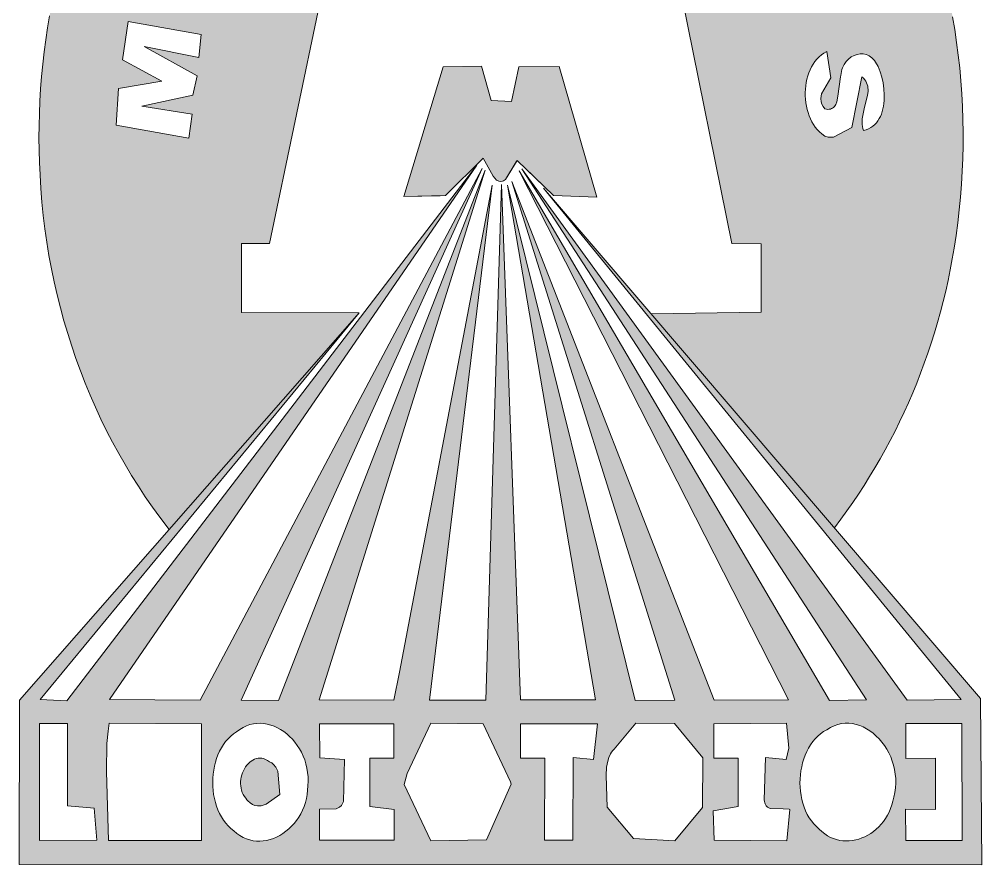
# Model space of a CAD drawing. Header units: millimetres. Extents: x 60 to 14975, y 125 to 10625.
# Drawn here: x 13875.9 to 14023.2, y 4944.1 to 5073.6 of the extents above; entities that cross this region are included whole.
import ezdxf

# ---------------------------------------------------------------- set-up
doc = ezdxf.new("R2010")
doc.units = ezdxf.units.MM
doc.linetypes.add('XKITLINE00', pattern=[0])
doc.layers.add('OtherObjectType', color=1, linetype='Continuous', lineweight=0)

# ---------------------------------------------------------------- blocks, each defined once
blk = doc.blocks.new('*A5')
at = {"layer": 'OtherObjectType'}
for color, points in [(1, [(13999.22, 5055.71), (13999.71, 5055.54), (14000.54, 5055.52), (14018.43, 5035.24), (14018.09, 5033.61), (14017.73, 5031.98), (14017.34, 5030.37), (14016.93, 5028.77), (14016.48, 5027.17), (14016.01, 5025.59), (14015.52, 5024.02), (14015, 5022.47), (14014.45, 5020.92), (14013.88, 5019.39), (14013.29, 5017.87), (14012.67, 5016.37), (14012.02, 5014.88), (14011.36, 5013.41), (14010.67, 5011.95), (14009.96, 5010.51), (14009.22, 5009.08), (14008.47, 5007.67), (14007.69, 5006.28), (14006.89, 5004.91), (14006.07, 5003.55), (14005.23, 5002.21), (14004.38, 5000.89), (14003.5, 4999.59), (14002.6, 4998.31), (14001.69, 4997.06), (14000.68, 4995.71), (13972.61, 5028.47), (13989.48, 5028.73), (13989.48, 5039.21), (13984.98, 5039.28), (13976.19, 5082.56), (13955.75, 5082.61), (13949.59, 5074.68), (13943.76, 5082.52), (13923.21, 5082.6), (13914.17, 5039.27), (13909.88, 5039.25), (13909.89, 5028.69), (13927.89, 5028.64), (13898.8, 4995.48), (13897.39, 4997.33), (13896.26, 4998.88), (13895.16, 5000.46), (13894.09, 5002.07), (13893.05, 5003.72), (13892.05, 5005.4), (13891.08, 5007.1), (13890.14, 5008.83), (13889.23, 5010.59), (13888.36, 5012.38), (13887.52, 5014.18), (13886.72, 5016.02), (13885.96, 5017.87), (13885.23, 5019.75), (13884.54, 5021.64), (13883.89, 5023.56), (13883.27, 5025.49), (13882.69, 5027.44), (13882.15, 5029.41), (13881.66, 5031.39), (13881.2, 5033.39), (13880.78, 5035.4), (13880.4, 5037.42), (13880.07, 5039.46), (13879.77, 5041.5), (13879.52, 5043.55), (13879.32, 5045.61), (13879.15, 5047.68), (13879.04, 5049.76), (13878.95, 5051.64), (13878.89, 5053.53), (13878.87, 5055.42), (13878.88, 5057.31), (13878.93, 5059.19), (13879.01, 5061.08), (13879.12, 5062.96), (13879.27, 5064.84), (13879.45, 5066.72), (13879.67, 5068.59), (13879.91, 5070.45), (13880.19, 5072.3), (13880.51, 5074.15), (13880.85, 5075.99), (13881.23, 5077.82), (13881.65, 5079.64), (13882.09, 5081.45), (13882.57, 5083.24), (13883.08, 5085.03), (13883.62, 5086.79), (13884.19, 5088.55), (13884.8, 5090.28), (13885.44, 5092), (13886.11, 5093.7), (13886.81, 5095.39), (13887.54, 5097.05), (13888.3, 5098.69), (13889.1, 5100.32), (13889.93, 5101.91), (13890.93, 5103.78), (13891.97, 5105.62), (13893.06, 5107.42), (13894.18, 5109.18), (13895.34, 5110.91), (13896.53, 5112.6), (13897.76, 5114.25), (13899.03, 5115.87), (13900.32, 5117.44), (13901.66, 5118.97), (13903.02, 5120.46), (13904.41, 5121.91), (13905.84, 5123.31), (13907.29, 5124.67), (13908.77, 5125.98), (13910.28, 5127.25), (13911.81, 5128.47), (13913.37, 5129.64), (13914.95, 5130.76), (13916.56, 5131.83), (13918.18, 5132.85), (13919.83, 5133.82), (13921.5, 5134.74), (13923.19, 5135.6), (13924.89, 5136.41), (13926.62, 5137.16), (13928.36, 5137.86), (13930.11, 5138.49), (13931.88, 5139.07), (13933.42, 5139.53), (13934.97, 5139.94), (13936.53, 5140.31), (13938.09, 5140.64), (13939.66, 5140.93), (13941.23, 5141.18), (13942.8, 5141.38), (13944.38, 5141.54), (13945.97, 5141.66), (13947.55, 5141.74), (13949.14, 5141.78), (13950.72, 5141.77), (13952.31, 5141.72), (13953.89, 5141.63), (13955.48, 5141.49), (13957.05, 5141.32), (13958.63, 5141.1), (13960.2, 5140.84), (13961.77, 5140.53), (13963.32, 5140.19), (13964.88, 5139.8), (13966.42, 5139.36), (13967.96, 5138.89), (13969.48, 5138.37), (13971, 5137.81), (13972.51, 5137.2), (13974, 5136.56), (13975.48, 5135.87), (13976.95, 5135.13), (13978.54, 5134.3), (13980.1, 5133.42), (13981.65, 5132.49), (13983.18, 5131.52), (13984.69, 5130.5), (13986.18, 5129.43), (13987.64, 5128.32), (13989.09, 5127.17), (13990.51, 5125.98), (13991.9, 5124.74), (13993.27, 5123.46), (13994.62, 5122.14), (13995.94, 5120.79), (13997.23, 5119.39), (13998.49, 5117.96), (13999.72, 5116.49), (14000.93, 5114.98), (14002.1, 5113.44), (14003.25, 5111.87), (14004.36, 5110.26), (14005.44, 5108.62), (14006.48, 5106.95), (14007.49, 5105.24), (14008.47, 5103.51), (14009.41, 5101.75), (14010.31, 5099.95), (14011.18, 5098.14), (14012.01, 5096.29), (14012.8, 5094.42), (14013.53, 5092.64), (14014.21, 5090.85), (14014.87, 5089.03), (14015.48, 5087.2), (14016.06, 5085.35), (14016.61, 5083.48), (14017.12, 5081.6), (14017.59, 5079.71), (14018.02, 5077.8), (14018.42, 5075.88), (14018.78, 5073.95), (14019.11, 5072.01), (14019.4, 5070.06), (14019.65, 5068.1), (14019.87, 5066.14), (14020.04, 5064.17), (14020.19, 5062.19), (14020.29, 5060.22), (14020.36, 5058.24), (14020.39, 5056.26), (14020.39, 5054.28), (14020.34, 5052.3), (14020.27, 5050.32), (14020.15, 5048.34), (14019.99, 5046.37), (14019.8, 5044.4), (14019.58, 5042.44), (14019.31, 5040.49), (14019.01, 5038.54), (14018.73, 5036.89), (14018.43, 5035.24), (13901.81, 5055.4), (13902.32, 5059.08), (13894.62, 5060.31), (13902.42, 5061.96), (13903.1, 5064.93), (13894.97, 5069.41), (13903.34, 5067.72), (13903.72, 5071.28), (13892.51, 5073.26), (13891.68, 5067.4), (13897.69, 5064.13), (13891.06, 5063.02), (13890.7, 5057.38), (13901.81, 5055.4), (14018.43, 5035.24), (13908.54, 5083.83), (13898.06, 5090.19), (13896.79, 5086.25), (13906.93, 5080.12), (13908.54, 5083.83), (14018.43, 5035.24), (13920.66, 5101.46), (13920.87, 5101.9), (13913.13, 5111.76), (13910.64, 5109.11), (13914.48, 5103.79), (13907.5, 5105.32), (13905.04, 5102.58), (13912.86, 5092.48), (13915.4, 5095.02), (13911.45, 5100.32), (13911.79, 5100.31), (13912.47, 5100.25), (13916.1, 5099.51), (13917.16, 5099.4), (13917.99, 5099.43), (13918.66, 5099.59), (13919.26, 5099.87), (13919.82, 5100.29), (13920.33, 5100.88), (13920.66, 5101.46), (14018.43, 5035.24), (13939.01, 5112.15), (13938.62, 5114.92), (13935.44, 5125.06), (13932.22, 5124.2), (13931.71, 5123.79), (13931.41, 5123.36), (13931.26, 5123.01), (13931.72, 5114.88), (13927.95, 5121.82), (13923.5, 5120.28), (13927.25, 5106.93), (13930, 5108.11), (13927.33, 5117.38), (13932.52, 5108.7), (13934.58, 5110.28), (13933.91, 5120.75), (13937.1, 5110.75), (13939.01, 5112.15), (14018.43, 5035.24), (13957.11, 5113.05), (13957.14, 5113.63), (13957.11, 5114.14), (13957.03, 5114.56), (13956.84, 5115.09), (13956.41, 5115.55), (13955.85, 5115.81), (13955.15, 5115.94), (13953.13, 5115.89), (13952.4, 5115.9), (13952.07, 5115.94), (13951.75, 5116), (13951.46, 5116.1), (13951.19, 5116.24), (13950.96, 5116.43), (13950.77, 5116.67), (13950.62, 5116.97), (13950.52, 5117.34), (13950.47, 5117.78), (13950.47, 5118.29), (13950.54, 5118.9), (13956.22, 5118.7), (13956.43, 5121.45), (13950.71, 5122.25), (13950.73, 5122.56), (13950.78, 5122.83), (13950.85, 5123.08), (13950.94, 5123.29), (13951.05, 5123.48), (13951.32, 5123.77), (13951.66, 5123.96), (13952.05, 5124.08), (13952.48, 5124.13), (13954.85, 5123.9), (13955.71, 5123.86), (13956.08, 5123.91), (13956.33, 5123.89), (13956.69, 5123.98), (13956.94, 5124.6), (13957.2, 5126.78), (13947.67, 5127.18), (13947.03, 5113.26), (13957.11, 5113.05), (14018.43, 5035.24), (13970.15, 5108.21), (13973.29, 5117.39), (13976.25, 5115.61), (13977.73, 5118.64), (13967.39, 5123.84), (13966.95, 5120.52), (13969.81, 5119.31), (13966.52, 5109.08), (13970.15, 5108.21), (14018.43, 5035.24), (13986.64, 5092.44), (13991.29, 5105.98), (13989.47, 5108.23), (13988.84, 5108.75), (13988.29, 5108.94), (13987.75, 5108.8), (13978.29, 5103.17), (13978.07, 5102.56), (13978.23, 5101.9), (13979.71, 5099.85), (13981.71, 5100.23), (13982.07, 5100.14), (13982.38, 5100.02), (13982.66, 5099.86), (13982.91, 5099.68), (13983.13, 5099.47), (13983.32, 5099.23), (13983.48, 5098.96), (13983.63, 5098.68), (13983.75, 5098.38), (13983.96, 5097.74), (13984.59, 5094.93), (13984.86, 5094.13), (13985.19, 5093.53), (13985.6, 5093.03), (13986.13, 5092.64), (13986.64, 5092.44), (13986.02, 5100.51), (13984.15, 5101.79), (13987.77, 5104.72), (13986.02, 5100.51), (13986.64, 5092.44), (14018.43, 5035.24), (13994.12, 5075.71), (13996.6, 5076.68), (13994.5, 5083.25), (14001.93, 5087.63), (14000.83, 5091.44), (13990.19, 5085.12), (13994.12, 5075.71), (14018.43, 5035.24), (14000.54, 5055.52), (14003.34, 5057), (14004.9, 5064.79), (14005.14, 5064.58), (14005.33, 5064.35), (14005.49, 5064.12), (14005.62, 5063.88), (14005.71, 5063.63), (14005.78, 5063.37), (14005.82, 5063.11), (14005.83, 5062.56), (14005.77, 5062), (14005.25, 5059.9), (14004.94, 5058.37), (14004.91, 5057.63), (14004.99, 5057.01), (14005.13, 5056.58), (14005.53, 5056.69), (14005.9, 5056.84), (14006.42, 5057.11), (14006.99, 5057.6), (14007.45, 5058.2), (14007.81, 5058.89), (14008.07, 5059.67), (14008.24, 5060.5), (14008.3, 5061.16), (14008.32, 5062.05), (14008.26, 5062.96), (14008.13, 5063.85), (14007.93, 5064.73), (14007.67, 5065.57), (14007.36, 5066.35), (14006.94, 5067.15), (14006.54, 5067.62), (14006.13, 5067.94), (14005.66, 5068.18), (14005.1, 5068.3), (14004.62, 5068.31), (14004.15, 5068.23), (14003.69, 5068.07), (14003.25, 5067.83), (14002.85, 5067.51), (14002.49, 5067.13), (14002.18, 5066.68), (14001.88, 5066.07), (14001.71, 5065.47), (14001.66, 5065), (14001.6, 5064.79), (14001.22, 5061.84), (14001.03, 5060.94), (14000.88, 5060.56), (14000.67, 5060.24), (14000.41, 5060), (14000.09, 5059.85), (13999.68, 5059.8), (13999.45, 5059.81), (13999.19, 5059.86), (13998.95, 5060.23), (13998.78, 5060.6), (13998.67, 5060.95), (13998.61, 5061.48), (13998.7, 5062.16), (14000.14, 5064.63), (13999.5, 5068.67), (13999.08, 5068.43), (13998.69, 5068.15), (13998.33, 5067.84), (13998, 5067.5), (13997.7, 5067.13), (13997.42, 5066.73), (13997.18, 5066.31), (13996.96, 5065.87), (13996.77, 5065.41), (13996.61, 5064.93), (13996.47, 5064.44), (13996.37, 5063.94), (13996.29, 5063.42), (13996.24, 5062.91), (13996.21, 5062.38), (13996.22, 5061.86), (13996.25, 5061.34), (13996.31, 5060.82), (13996.39, 5060.3), (13996.51, 5059.8), (13996.65, 5059.3), (13996.82, 5058.82), (13997.01, 5058.36), (13997.23, 5057.91), (13997.48, 5057.48), (13997.75, 5057.08), (13998.05, 5056.7), (13998.38, 5056.35), (13998.74, 5056.03)]), (1, [(13948.1, 5061.16), (13951.25, 5061.02), (13952.36, 5066.33), (13958.52, 5066.37), (13964.31, 5046.37), (13957.64, 5046.62), (13952.08, 5051.99), (13950.32, 5049.06), (13950.16, 5048.94), (13949.86, 5048.79), (13949.57, 5048.74), (13949.31, 5048.78), (13948.95, 5048.97), (13948.41, 5049.57), (13946.88, 5052.33), (13941.14, 5046.6), (13934.77, 5046.44), (13940.77, 5066.34), (13946.64, 5066.4)]), (7, [(14007.09, 4963.83), (14006.62, 4964.24), (14006.13, 4964.61), (14023.06, 4969.59), (14023.24, 4944.11), (13875.85, 4944.14), (13875.88, 4969.34), (13927.89, 5028.64), (13879.03, 4969.41), (13883.13, 4969.24), (13945.92, 5051.24), (13889.66, 4969.44), (13903.57, 4969.3), (13946.76, 5050.74), (13909.85, 4969.33), (13915.54, 4969.25), (13947.21, 5050.47), (13921.77, 4969.35), (13933.19, 4969.33), (13934.06, 4973.62), (13948.28, 5048.2), (13938.68, 4969.31), (13947.28, 4969.31), (13949.69, 5048.31), (13952.59, 4969.36), (13964.11, 4969.35), (13950.6, 5048.2), (13970.17, 4969.28), (13976.26, 4969.31), (13951.26, 5048.73), (13982.29, 4969.33), (13993.65, 4969.36), (13952.4, 5050.39), (13999.92, 4969.26), (14005.58, 4969.35), (13952.8, 5050.71), (14011.83, 4969.3), (14020.09, 4969.4), (13956.12, 5047.72), (14023.06, 4969.59), (13887.33, 4952.78), (13883.24, 4953.14), (13883.25, 4965.74), (13878.93, 4965.75), (13878.93, 4947.81), (13887.72, 4947.86), (13887.33, 4952.78), (14023.06, 4969.59), (13903.75, 4965.71), (13889.63, 4965.78), (13889.45, 4964.55), (13889.28, 4962.7), (13889.23, 4958.37), (13889.52, 4947.82), (13903.75, 4947.85), (13903.75, 4965.71), (14023.06, 4969.59), (13920.07, 4957.59), (13920.01, 4958.26), (13919.91, 4958.91), (13919.76, 4959.55), (13919.57, 4960.17), (13919.34, 4960.76), (13919.07, 4961.33), (13918.77, 4961.88), (13918.43, 4962.4), (13918.07, 4962.88), (13917.68, 4963.34), (13917.26, 4963.77), (13916.82, 4964.16), (13916.36, 4964.51), (13915.88, 4964.82), (13915.38, 4965.1), (13914.88, 4965.33), (13914.36, 4965.51), (13913.83, 4965.65), (13913.3, 4965.74), (13912.77, 4965.78), (13912.23, 4965.77), (13911.7, 4965.7), (13911.17, 4965.57), (13910.64, 4965.39), (13910.13, 4965.15), (13909.63, 4964.85), (13909.14, 4964.48), (13908.67, 4964.16), (13908.23, 4963.8), (13907.83, 4963.4), (13907.45, 4962.97), (13907.11, 4962.51), (13906.8, 4962.01), (13906.53, 4961.49), (13906.28, 4960.95), (13906.07, 4960.38), (13905.89, 4959.8), (13905.74, 4959.2), (13905.63, 4958.59), (13905.55, 4957.97), (13905.5, 4957.35), (13905.48, 4956.72), (13905.49, 4956.09), (13905.54, 4955.47), (13905.62, 4954.85), (13905.74, 4954.24), (13905.89, 4953.64), (13906.07, 4953.06), (13906.28, 4952.5), (13906.53, 4951.96), (13906.81, 4951.44), (13907.13, 4950.95), (13907.47, 4950.49), (13907.86, 4950.06), (13908.27, 4949.67), (13908.72, 4949.31), (13909.18, 4948.92), (13909.65, 4948.58), (13910.13, 4948.31), (13910.63, 4948.08), (13911.14, 4947.92), (13911.65, 4947.8), (13912.17, 4947.74), (13912.7, 4947.73), (13913.22, 4947.76), (13913.74, 4947.85), (13914.26, 4947.97), (13914.77, 4948.15), (13915.27, 4948.36), (13915.76, 4948.61), (13916.23, 4948.91), (13916.69, 4949.24), (13917.13, 4949.6), (13917.55, 4950), (13917.94, 4950.44), (13918.31, 4950.9), (13918.65, 4951.39), (13918.96, 4951.91), (13919.23, 4952.46), (13919.47, 4953.03), (13919.67, 4953.63), (13919.82, 4954.25), (13919.94, 4954.89), (13920.01, 4955.54), (13920.03, 4956.22), (13920.07, 4956.91), (13920.07, 4957.59), (13915.77, 4954.89), (13913.65, 4953.39), (13912.89, 4953.16), (13912.32, 4953.14), (13911.95, 4953.2), (13911.58, 4953.34), (13911.23, 4953.57), (13910.88, 4953.88), (13910.72, 4954.07), (13910.33, 4954.58), (13910.15, 4954.88), (13910, 4955.19), (13909.89, 4955.52), (13909.81, 4955.85), (13909.76, 4956.19), (13909.74, 4956.53), (13909.75, 4956.88), (13909.79, 4957.22), (13909.85, 4957.55), (13909.94, 4957.88), (13910.06, 4958.21), (13910.19, 4958.51), (13910.34, 4958.81), (13910.52, 4959.09), (13910.71, 4959.35), (13910.92, 4959.59), (13911.14, 4959.8), (13911.38, 4959.99), (13911.62, 4960.15), (13911.88, 4960.27), (13912.15, 4960.37), (13912.42, 4960.43), (13912.71, 4960.45), (13912.99, 4960.42), (13913.28, 4960.36), (13913.57, 4960.25), (13913.87, 4960.09), (13914.16, 4959.88), (13914.51, 4959.7), (13914.8, 4959.48), (13915.13, 4959.08), (13915.43, 4958.44), (13915.77, 4954.89), (13920.07, 4957.59), (14023.06, 4969.59), (13933.23, 4965.71), (13921.85, 4965.7), (13921.86, 4960.5), (13925.66, 4960.23), (13925.49, 4953.82), (13925.36, 4953.48), (13925.19, 4953.21), (13924.89, 4952.91), (13924.39, 4952.7), (13921.82, 4952.61), (13921.85, 4947.87), (13933.24, 4947.87), (13933.25, 4952.56), (13929.53, 4953.03), (13929.55, 4960.42), (13933.23, 4960.42), (13933.23, 4965.71), (14023.06, 4969.59), (13951.18, 4956.46), (13951.08, 4956.8), (13946.87, 4965.71), (13938.88, 4965.78), (13935.26, 4958.1), (13934.81, 4956.38), (13938.87, 4947.75), (13947.4, 4947.91), (13951.18, 4956.46), (14023.06, 4969.59), (13964.4, 4965.67), (13952.62, 4965.69), (13952.63, 4960.43), (13956.33, 4960.44), (13956.3, 4947.87), (13960.65, 4947.89), (13960.66, 4960.54), (13963.8, 4960.23), (13964.4, 4965.67), (14023.06, 4969.59), (13980.53, 4960.49), (13976.2, 4965.74), (13970.29, 4965.81), (13966.94, 4961.83), (13966.74, 4961.59), (13966.56, 4961.34), (13966.41, 4961.08), (13966.15, 4960.54), (13965.97, 4959.97), (13965.8, 4959.07), (13965.73, 4957.8), (13965.87, 4952.95), (13969.94, 4948.12), (13976.25, 4947.79), (13980.5, 4952.9), (13980.53, 4960.49), (14023.06, 4969.59), (13993.71, 4961.96), (13993.34, 4965.81), (13982.22, 4965.7), (13982.21, 4960.44), (13985.92, 4960.43), (13985.93, 4953.04), (13982.09, 4952.37), (13982.26, 4947.87), (13993.39, 4947.75), (13993.88, 4952.56), (13993.75, 4952.6), (13992.82, 4952.66), (13990.84, 4952.73), (13990.46, 4952.94), (13990.25, 4953.15), (13990.09, 4953.45), (13990.02, 4953.62), (13989.94, 4954.04), (13990.14, 4960.53), (13993.27, 4960.24), (13993.71, 4961.96), (14023.06, 4969.59), (14011.61, 4965.72), (14011.61, 4960.41), (14016.15, 4960.44), (14016.14, 4952.56), (14011.55, 4952.65), (14011.62, 4947.85), (14020.22, 4947.83), (14020.2, 4965.74), (14011.61, 4965.72), (14023.06, 4969.59), (14006.13, 4964.61), (14005.62, 4964.93), (14005.1, 4965.21), (14004.56, 4965.44), (14004.01, 4965.61), (14003.45, 4965.73), (14002.89, 4965.79), (14002.32, 4965.79), (14001.75, 4965.73), (14001.18, 4965.6), (14000.62, 4965.4), (14000.07, 4965.13), (13999.52, 4964.78), (13999.03, 4964.5), (13998.57, 4964.18), (13998.14, 4963.82), (13997.74, 4963.41), (13997.37, 4962.97), (13997.03, 4962.5), (13996.72, 4961.99), (13996.45, 4961.46), (13996.2, 4960.91), (13995.99, 4960.33), (13995.81, 4959.74), (13995.67, 4959.13), (13995.55, 4958.51), (13995.47, 4957.89), (13995.43, 4957.26), (13995.41, 4956.62), (13995.43, 4955.99), (13995.48, 4955.36), (13995.57, 4954.74), (13995.69, 4954.12), (13995.85, 4953.52), (13996.04, 4952.94), (13996.27, 4952.38), (13996.53, 4951.83), (13996.82, 4951.32), (13997.16, 4950.83), (13997.52, 4950.38), (13997.93, 4949.95), (13998.37, 4949.57), (13998.77, 4949.18), (13999.2, 4948.85), (13999.63, 4948.55), (14000.09, 4948.31), (14000.55, 4948.11), (14001.02, 4947.96), (14001.5, 4947.85), (14001.99, 4947.78), (14002.47, 4947.75), (14002.96, 4947.76), (14003.45, 4947.82), (14003.94, 4947.91), (14004.42, 4948.04), (14004.89, 4948.21), (14005.35, 4948.41), (14005.81, 4948.65), (14006.25, 4948.92), (14006.67, 4949.22), (14007.08, 4949.56), (14007.47, 4949.93), (14007.84, 4950.32), (14008.18, 4950.75), (14008.5, 4951.21), (14008.79, 4951.69), (14009.05, 4952.19), (14009.28, 4952.73), (14009.48, 4953.29), (14009.64, 4953.87), (14009.77, 4954.47), (14009.93, 4955.18), (14010.03, 4955.9), (14010.08, 4956.61), (14010.07, 4957.31), (14010.01, 4958), (14009.9, 4958.68), (14009.74, 4959.35), (14009.54, 4960), (14009.3, 4960.63), (14009.01, 4961.24), (14008.69, 4961.82), (14008.33, 4962.37), (14007.95, 4962.89), (14007.53, 4963.38)])]:
    blk.add_hatch(color=color, dxfattribs=at).paths.add_polyline_path(points, flags=17)
at = {"layer": 'OtherObjectType', "color": 7, "linetype": 'XKITLINE00', "lineweight": 0}
for p, q in [((13923.21, 5082.6), (13914.17, 5039.27)), ((13914.17, 5039.27), (13923.21, 5082.6)), ((13984.98, 5039.28), (13976.19, 5082.56)), ((13976.19, 5082.56), (13984.98, 5039.28)), ((13880.51, 5074.15), (13880.19, 5072.3)), ((13891.68, 5067.4), (13892.51, 5073.26)), ((13892.51, 5073.26), (13903.72, 5071.28)), ((14019.11, 5072.01), (14018.78, 5073.95)), ((13880.19, 5072.3), (13879.91, 5070.45)), ((14019.4, 5070.06), (14019.11, 5072.01)), ((13879.91, 5070.45), (13879.67, 5068.59)), ((13903.72, 5071.28), (13903.34, 5067.72)), ((13903.34, 5067.72), (13894.97, 5069.41)), ((13894.97, 5069.41), (13903.1, 5064.93)), ((14019.65, 5068.1), (14019.4, 5070.06)), ((13879.67, 5068.59), (13879.45, 5066.72)), ((13897.69, 5064.13), (13891.68, 5067.4)), ((13997.7, 5067.13), (13998, 5067.5)), ((13998, 5067.5), (13998.33, 5067.84)), ((13998.33, 5067.84), (13998.69, 5068.15)), ((13998.69, 5068.15), (13999.08, 5068.43)), ((13999.08, 5068.43), (13999.5, 5068.67)), ((13999.5, 5068.67), (14000.14, 5064.63)), ((14002.49, 5067.13), (14002.85, 5067.51)), ((14002.85, 5067.51), (14003.25, 5067.83)), ((14003.25, 5067.83), (14003.69, 5068.07)), ((14003.69, 5068.07), (14004.15, 5068.23)), ((14004.15, 5068.23), (14004.62, 5068.31)), ((14004.62, 5068.31), (14005.1, 5068.3)), ((14005.1, 5068.3), (14005.56, 5068.2)), ((14005.56, 5068.2), (14005.79, 5068.11)), ((14005.79, 5068.11), (14006.01, 5068)), ((14006.01, 5068), (14006.23, 5067.86)), ((14006.23, 5067.86), (14006.43, 5067.7)), ((14006.43, 5067.7), (14006.63, 5067.51)), ((14006.63, 5067.51), (14006.82, 5067.3)), ((14019.87, 5066.14), (14019.65, 5068.1)), ((13879.45, 5066.72), (13879.27, 5064.84)), ((13940.77, 5066.34), (13934.77, 5046.44)), ((13940.77, 5066.34), (13934.77, 5046.44)), ((13946.64, 5066.4), (13940.77, 5066.34)), ((13946.64, 5066.4), (13940.77, 5066.34)), ((13948.1, 5061.16), (13946.64, 5066.4)), ((13948.1, 5061.16), (13946.64, 5066.4)), ((13952.36, 5066.33), (13951.25, 5061.02)), ((13952.36, 5066.33), (13951.25, 5061.02)), ((13958.52, 5066.37), (13952.36, 5066.33)), ((13958.52, 5066.37), (13952.36, 5066.33)), ((13964.31, 5046.37), (13958.52, 5066.37)), ((13964.31, 5046.37), (13958.52, 5066.37)), ((13996.77, 5065.41), (13996.96, 5065.87)), ((13996.96, 5065.87), (13997.18, 5066.31)), ((13997.18, 5066.31), (13997.42, 5066.73)), ((13997.42, 5066.73), (13997.7, 5067.13)), ((14001.75, 5065.61), (14001.83, 5065.9)), ((14001.83, 5065.9), (14001.93, 5066.18)), ((14001.93, 5066.18), (14002.18, 5066.68)), ((14002.18, 5066.68), (14002.49, 5067.13)), ((14006.82, 5067.3), (14006.99, 5067.05)), ((14006.99, 5067.05), (14007.36, 5066.35)), ((14007.36, 5066.35), (14007.67, 5065.57)), ((14020.04, 5064.17), (14019.87, 5066.14)), ((13879.27, 5064.84), (13879.12, 5062.96)), ((13903.1, 5064.93), (13902.42, 5061.96)), ((13996.37, 5063.94), (13996.47, 5064.44)), ((13996.47, 5064.44), (13996.61, 5064.93)), ((13996.61, 5064.93), (13996.77, 5065.41)), ((14000.14, 5064.63), (13998.7, 5062.16)), ((14001.22, 5061.84), (14001.6, 5064.79)), ((14001.6, 5064.79), (14001.66, 5065)), ((14001.66, 5065), (14001.7, 5065.31)), ((14001.7, 5065.31), (14001.75, 5065.61)), ((14004.9, 5064.79), (14003.34, 5057)), ((14005.14, 5064.58), (14004.9, 5064.79)), ((14005.33, 5064.35), (14005.14, 5064.58)), ((14007.67, 5065.57), (14007.93, 5064.73)), ((14007.93, 5064.73), (14008.13, 5063.85)), ((13879.12, 5062.96), (13879.01, 5061.08)), ((13890.7, 5057.38), (13891.06, 5063.02)), ((13891.06, 5063.02), (13897.69, 5064.13)), ((13996.21, 5062.38), (13996.24, 5062.91)), ((13996.24, 5062.91), (13996.29, 5063.42)), ((13996.29, 5063.42), (13996.37, 5063.94)), ((14005.49, 5064.12), (14005.33, 5064.35)), ((14005.62, 5063.88), (14005.49, 5064.12)), ((14005.71, 5063.63), (14005.62, 5063.88)), ((14005.78, 5063.37), (14005.71, 5063.63)), ((14005.82, 5063.11), (14005.78, 5063.37)), ((14005.84, 5062.84), (14005.82, 5063.11)), ((14008.13, 5063.85), (14008.26, 5062.96)), ((14008.26, 5062.96), (14008.32, 5062.05)), ((14020.19, 5062.19), (14020.04, 5064.17)), ((13902.42, 5061.96), (13894.62, 5060.31)), ((13996.22, 5061.86), (13996.21, 5062.38)), ((13996.25, 5061.34), (13996.22, 5061.86)), ((13998.7, 5062.16), (13998.61, 5061.48)), ((13998.61, 5061.48), (13998.67, 5060.95)), ((14001.03, 5060.94), (14001.22, 5061.84)), ((14005.25, 5059.9), (14005.77, 5062)), ((14005.77, 5062), (14005.83, 5062.56)), ((14005.83, 5062.56), (14005.84, 5062.84)), ((14008.32, 5062.05), (14008.3, 5061.16)), ((14020.29, 5060.22), (14020.19, 5062.19)), ((13879.01, 5061.08), (13878.93, 5059.19)), ((13894.62, 5060.31), (13902.32, 5059.08)), ((13951.25, 5061.02), (13948.1, 5061.16)), ((13951.25, 5061.02), (13948.1, 5061.16)), ((13996.31, 5060.82), (13996.25, 5061.34)), ((13996.39, 5060.3), (13996.31, 5060.82)), ((13996.51, 5059.8), (13996.39, 5060.3)), ((13998.67, 5060.95), (13998.78, 5060.6)), ((13998.78, 5060.6), (13998.95, 5060.23)), ((13998.95, 5060.23), (13999.19, 5059.86)), ((14000.26, 5059.91), (14000.41, 5060)), ((14000.41, 5060), (14000.55, 5060.11)), ((14000.55, 5060.11), (14000.67, 5060.24)), ((14000.67, 5060.24), (14000.88, 5060.56)), ((14000.88, 5060.56), (14001.03, 5060.94)), ((14008.2, 5060.29), (14008.11, 5059.88)), ((14008.26, 5060.72), (14008.2, 5060.29)), ((14008.3, 5061.16), (14008.26, 5060.72)), ((14020.36, 5058.24), (14020.29, 5060.22)), ((13878.93, 5059.19), (13878.88, 5057.31)), ((13902.32, 5059.08), (13901.81, 5055.4)), ((13996.65, 5059.3), (13996.51, 5059.8)), ((13996.82, 5058.82), (13996.65, 5059.3)), ((13997.01, 5058.36), (13996.82, 5058.82)), ((13999.19, 5059.86), (13999.45, 5059.81)), ((13999.45, 5059.81), (13999.68, 5059.8)), ((13999.68, 5059.8), (13999.89, 5059.81)), ((13999.89, 5059.81), (14000.09, 5059.85)), ((14000.09, 5059.85), (14000.26, 5059.91)), ((14004.94, 5058.37), (14005.25, 5059.9)), ((14007.72, 5058.72), (14007.54, 5058.38)), ((14007.88, 5059.09), (14007.72, 5058.72)), ((14008.01, 5059.48), (14007.88, 5059.09)), ((14008.11, 5059.88), (14008.01, 5059.48)), ((13878.88, 5057.31), (13878.87, 5055.42)), ((13901.81, 5055.4), (13890.7, 5057.38)), ((13997.23, 5057.91), (13997.01, 5058.36)), ((13997.48, 5057.48), (13997.23, 5057.91)), ((13997.75, 5057.08), (13997.48, 5057.48)), ((13998.05, 5056.7), (13997.75, 5057.08)), ((14004.91, 5057.76), (14004.94, 5058.37)), ((14004.93, 5057.46), (14004.91, 5057.76)), ((14004.97, 5057.17), (14004.93, 5057.46)), ((14005.03, 5056.87), (14004.97, 5057.17)), ((14006.25, 5057.02), (14005.9, 5056.84)), ((14006.56, 5057.23), (14006.25, 5057.02)), ((14006.85, 5057.48), (14006.56, 5057.23)), ((14007.11, 5057.75), (14006.85, 5057.48)), ((14007.34, 5058.05), (14007.11, 5057.75)), ((14007.54, 5058.38), (14007.34, 5058.05)), ((14020.39, 5056.26), (14020.36, 5058.24)), ((13998.38, 5056.35), (13998.05, 5056.7)), ((13998.74, 5056.03), (13998.38, 5056.35)), ((13999.22, 5055.71), (13998.74, 5056.03)), ((13999.71, 5055.54), (13999.22, 5055.71)), ((14000.54, 5055.52), (13999.71, 5055.54)), ((14003.34, 5057), (14000.54, 5055.52)), ((14005.13, 5056.58), (14005.03, 5056.87)), ((14005.53, 5056.69), (14005.13, 5056.58)), ((14005.9, 5056.84), (14005.53, 5056.69)), ((14020.39, 5054.28), (14020.39, 5056.26)), ((13878.87, 5055.42), (13878.89, 5053.53)), ((14020.34, 5052.3), (14020.39, 5054.28)), ((13878.89, 5053.53), (13878.95, 5051.64)), ((13878.95, 5051.64), (13879.04, 5049.76)), ((13883.13, 4969.24), (13945.92, 5051.24)), ((13945.92, 5051.24), (13889.66, 4969.44)), ((13941.14, 5046.6), (13946.88, 5052.33)), ((13946.88, 5052.33), (13948.41, 5049.57)), ((13950.32, 5049.06), (13952.08, 5051.99)), ((13951.95, 5051.78), (13950.32, 5049.06)), ((13952.08, 5051.99), (13957.64, 5046.62)), ((14020.27, 5050.32), (14020.34, 5052.3)), ((13879.04, 5049.76), (13879.15, 5047.68)), ((13903.57, 4969.3), (13946.76, 5050.74)), ((13946.76, 5050.74), (13909.85, 4969.33)), ((13915.54, 4969.25), (13947.21, 5050.47)), ((13947.21, 5050.47), (13921.77, 4969.35)), ((13993.65, 4969.36), (13952.4, 5050.39)), ((13952.4, 5050.39), (13999.92, 4969.26)), ((14005.58, 4969.35), (13952.8, 5050.71)), ((13952.8, 5050.71), (14011.83, 4969.3)), ((13953.25, 5050.85), (13957.64, 5046.62)), ((14020.15, 5048.34), (14020.27, 5050.32)), ((13934.06, 4973.62), (13948.28, 5048.2)), ((13948.28, 5048.2), (13938.68, 4969.31)), ((13947.28, 4969.31), (13949.69, 5048.31)), ((13948.95, 5048.97), (13948.41, 5049.57)), ((13948.41, 5049.57), (13948.95, 5048.97)), ((13949.31, 5048.78), (13948.95, 5048.97)), ((13948.95, 5048.97), (13949.31, 5048.78)), ((13949.57, 5048.74), (13949.31, 5048.78)), ((13949.31, 5048.78), (13949.57, 5048.74)), ((13949.86, 5048.79), (13949.57, 5048.74)), ((13949.57, 5048.74), (13949.86, 5048.79)), ((13949.69, 5048.31), (13952.59, 4969.36)), ((13950.01, 5048.85), (13949.86, 5048.79)), ((13949.86, 5048.79), (13950.01, 5048.85)), ((13950.16, 5048.94), (13950.01, 5048.85)), ((13950.01, 5048.85), (13950.16, 5048.94)), ((13950.32, 5049.06), (13950.16, 5048.94)), ((13950.16, 5048.94), (13950.32, 5049.06)), ((13964.11, 4969.35), (13950.6, 5048.2)), ((13950.6, 5048.2), (13970.17, 4969.28)), ((13976.26, 4969.31), (13951.26, 5048.73)), ((13951.26, 5048.73), (13982.29, 4969.33)), ((13982.29, 4969.33), (13951.26, 5048.73)), ((14019.99, 5046.37), (14020.15, 5048.34)), ((13879.15, 5047.68), (13879.32, 5045.61)), ((14020.09, 4969.4), (13956.12, 5047.72)), ((13956.12, 5047.72), (14023.06, 4969.59)), ((13879.32, 5045.61), (13879.52, 5043.55)), ((13934.77, 5046.44), (13941.14, 5046.6)), ((13934.77, 5046.44), (13940.32, 5046.58)), ((13957.64, 5046.62), (13964.31, 5046.37)), ((13957.64, 5046.62), (13964.31, 5046.37)), ((14019.8, 5044.4), (14019.99, 5046.37)), ((14019.58, 5042.44), (14019.8, 5044.4)), ((13879.52, 5043.55), (13879.77, 5041.5)), ((14019.31, 5040.49), (14019.58, 5042.44)), ((13879.77, 5041.5), (13880.07, 5039.46)), ((13880.07, 5039.46), (13880.4, 5037.42)), ((14019.01, 5038.54), (14019.31, 5040.49)), ((13914.17, 5039.27), (13909.88, 5039.25)), ((13909.88, 5039.25), (13914.17, 5039.27)), ((13909.88, 5039.25), (13909.89, 5028.69)), ((13909.89, 5028.69), (13909.88, 5039.25)), ((13989.48, 5039.21), (13984.98, 5039.28)), ((13984.98, 5039.28), (13989.48, 5039.21)), ((13989.48, 5028.73), (13989.48, 5039.21)), ((13989.48, 5039.21), (13989.48, 5028.73)), ((14018.73, 5036.89), (14019.01, 5038.54)), ((13880.4, 5037.42), (13880.78, 5035.4)), ((14018.43, 5035.24), (14018.73, 5036.89)), ((13880.78, 5035.4), (13881.2, 5033.39)), ((14018.09, 5033.61), (14018.43, 5035.24)), ((14017.73, 5031.98), (14018.09, 5033.61)), ((13881.2, 5033.39), (13881.66, 5031.39)), ((14017.34, 5030.37), (14017.73, 5031.98)), ((13881.66, 5031.39), (13882.15, 5029.41)), ((13882.15, 5029.41), (13882.69, 5027.44)), ((14016.93, 5028.77), (14017.34, 5030.37)), ((13875.88, 4969.34), (13927.89, 5028.64)), ((13927.89, 5028.64), (13879.03, 4969.41)), ((13909.89, 5028.69), (13927.89, 5028.64)), ((13927.89, 5028.64), (13909.89, 5028.69)), ((13972.67, 5028.47), (13989.48, 5028.73)), ((14016.48, 5027.17), (14016.93, 5028.77)), ((13882.69, 5027.44), (13883.27, 5025.49)), ((14016.01, 5025.59), (14016.48, 5027.17)), ((13883.27, 5025.49), (13883.89, 5023.56)), ((14015.52, 5024.02), (14016.01, 5025.59)), ((13883.89, 5023.56), (13884.54, 5021.64)), ((14015, 5022.47), (14015.52, 5024.02)), ((13884.54, 5021.64), (13885.23, 5019.75)), ((14014.45, 5020.92), (14015, 5022.47)), ((14013.88, 5019.39), (14014.45, 5020.92)), ((13885.23, 5019.75), (13885.96, 5017.87)), ((14013.29, 5017.87), (14013.88, 5019.39)), ((13885.96, 5017.87), (13886.72, 5016.02)), ((14012.67, 5016.37), (14013.29, 5017.87)), ((13886.72, 5016.02), (13887.52, 5014.18)), ((14012.02, 5014.88), (14012.67, 5016.37)), ((14011.36, 5013.41), (14012.02, 5014.88)), ((13887.52, 5014.18), (13888.36, 5012.38)), ((14010.67, 5011.95), (14011.36, 5013.41)), ((13888.36, 5012.38), (13889.23, 5010.59)), ((14009.96, 5010.51), (14010.67, 5011.95)), ((13889.23, 5010.59), (13890.14, 5008.83)), ((14009.22, 5009.08), (14009.96, 5010.51)), ((13890.14, 5008.83), (13891.08, 5007.1)), ((14008.47, 5007.67), (14009.22, 5009.08)), ((13891.08, 5007.1), (13892.05, 5005.4)), ((14007.69, 5006.28), (14008.47, 5007.67)), ((14006.89, 5004.91), (14007.69, 5006.28)), ((13892.05, 5005.4), (13893.05, 5003.72)), ((14006.07, 5003.55), (14006.89, 5004.91)), ((13893.05, 5003.72), (13894.09, 5002.07)), ((14005.23, 5002.21), (14006.07, 5003.55)), ((13894.09, 5002.07), (13895.16, 5000.46)), ((14004.38, 5000.89), (14005.23, 5002.21)), ((13895.16, 5000.46), (13896.26, 4998.88)), ((14002.6, 4998.31), (14003.5, 4999.59)), ((14003.5, 4999.59), (14004.38, 5000.89)), ((13896.26, 4998.88), (13897.39, 4997.33)), ((14001.69, 4997.06), (14002.6, 4998.31)), ((13897.39, 4997.33), (13898.8, 4995.48)), ((14000.68, 4995.71), (14001.69, 4997.06)), ((13933.19, 4969.33), (13934.06, 4973.62)), ((13875.85, 4944.14), (13875.88, 4969.34)), ((13879.03, 4969.41), (13883.13, 4969.24)), ((13889.66, 4969.44), (13903.57, 4969.3)), ((13909.85, 4969.33), (13915.54, 4969.25)), ((13921.77, 4969.35), (13933.19, 4969.33)), ((13938.68, 4969.31), (13947.28, 4969.31)), ((13952.59, 4969.36), (13964.11, 4969.35)), ((13970.17, 4969.28), (13976.26, 4969.31)), ((13982.29, 4969.33), (13993.65, 4969.36)), ((13999.92, 4969.26), (14005.58, 4969.35)), ((14011.83, 4969.3), (14020.09, 4969.4)), ((14023.06, 4969.59), (14023.24, 4944.11)), ((13878.93, 4947.81), (13878.93, 4965.75)), ((13878.93, 4965.75), (13883.25, 4965.74)), ((13883.25, 4965.74), (13883.24, 4953.14)), ((13889.45, 4964.55), (13889.63, 4965.78)), ((13889.63, 4965.78), (13903.75, 4965.71)), ((13903.75, 4965.71), (13903.75, 4947.85)), ((13911.17, 4965.57), (13911.7, 4965.7)), ((13911.7, 4965.7), (13912.23, 4965.77)), ((13912.23, 4965.77), (13912.77, 4965.78)), ((13912.77, 4965.78), (13913.3, 4965.74)), ((13913.3, 4965.74), (13913.83, 4965.65)), ((13913.83, 4965.65), (13914.36, 4965.51)), ((13933.23, 4965.71), (13921.85, 4965.7)), ((13921.85, 4965.7), (13933.23, 4965.71)), ((13921.86, 4960.5), (13921.85, 4965.7)), ((13921.85, 4965.7), (13921.86, 4960.5)), ((13933.23, 4965.71), (13933.23, 4960.42)), ((13933.23, 4960.42), (13933.23, 4965.71)), ((13935.26, 4958.1), (13938.88, 4965.78)), ((13938.88, 4965.78), (13946.87, 4965.71)), ((13946.87, 4965.71), (13951.08, 4956.8)), ((13952.62, 4965.69), (13952.63, 4960.43)), ((13952.63, 4960.43), (13952.62, 4965.69)), ((13964.4, 4965.67), (13952.62, 4965.69)), ((13952.62, 4965.69), (13964.4, 4965.67)), ((13964.4, 4965.67), (13963.8, 4960.23)), ((13963.8, 4960.23), (13964.4, 4965.67)), ((13966.94, 4961.83), (13970.29, 4965.81)), ((13970.29, 4965.81), (13976.2, 4965.74)), ((13976.2, 4965.74), (13980.53, 4960.49)), ((13982.21, 4960.44), (13982.22, 4965.7)), ((13982.22, 4965.7), (13993.34, 4965.81)), ((13993.34, 4965.81), (13993.71, 4961.96)), ((14001.18, 4965.6), (14001.75, 4965.73)), ((14001.75, 4965.73), (14002.32, 4965.79)), ((14002.32, 4965.79), (14002.89, 4965.79)), ((14002.89, 4965.79), (14003.45, 4965.73)), ((14003.45, 4965.73), (14004.01, 4965.61)), ((14011.61, 4965.72), (14020.2, 4965.74)), ((14011.61, 4960.41), (14011.61, 4965.72)), ((14020.2, 4965.74), (14020.22, 4947.83)), ((13889.28, 4962.7), (13889.45, 4964.55)), ((13908.23, 4963.8), (13908.67, 4964.16)), ((13908.67, 4964.16), (13909.14, 4964.48)), ((13909.14, 4964.48), (13909.63, 4964.85)), ((13909.63, 4964.85), (13910.13, 4965.15)), ((13910.13, 4965.15), (13910.64, 4965.39)), ((13910.64, 4965.39), (13911.17, 4965.57)), ((13914.36, 4965.51), (13914.88, 4965.33)), ((13914.88, 4965.33), (13915.38, 4965.1)), ((13915.38, 4965.1), (13915.88, 4964.82)), ((13915.88, 4964.82), (13916.36, 4964.51)), ((13916.36, 4964.51), (13916.82, 4964.16)), ((13916.82, 4964.16), (13917.26, 4963.77)), ((13998.14, 4963.82), (13998.57, 4964.18)), ((13998.57, 4964.18), (13999.03, 4964.5)), ((13999.03, 4964.5), (13999.52, 4964.78)), ((13999.52, 4964.78), (14000.07, 4965.13)), ((14000.07, 4965.13), (14000.62, 4965.4)), ((14000.62, 4965.4), (14001.18, 4965.6)), ((14004.01, 4965.61), (14004.56, 4965.44)), ((14004.56, 4965.44), (14005.1, 4965.21)), ((14005.1, 4965.21), (14005.62, 4964.93)), ((14005.62, 4964.93), (14006.13, 4964.61)), ((14006.13, 4964.61), (14006.62, 4964.24)), ((14006.62, 4964.24), (14007.09, 4963.83)), ((13889.23, 4958.37), (13889.28, 4962.7)), ((13907.11, 4962.51), (13907.45, 4962.97)), ((13907.45, 4962.97), (13907.83, 4963.4)), ((13907.83, 4963.4), (13908.23, 4963.8)), ((13917.26, 4963.77), (13917.68, 4963.34)), ((13917.68, 4963.34), (13918.07, 4962.88)), ((13918.07, 4962.88), (13918.43, 4962.4)), ((13997.03, 4962.5), (13997.37, 4962.97)), ((13997.37, 4962.97), (13997.74, 4963.41)), ((13997.74, 4963.41), (13998.14, 4963.82)), ((14007.09, 4963.83), (14007.53, 4963.38)), ((14007.53, 4963.38), (14007.95, 4962.89)), ((14007.95, 4962.89), (14008.33, 4962.37)), ((13906.28, 4960.95), (13906.53, 4961.49)), ((13906.53, 4961.49), (13906.8, 4962.01)), ((13906.8, 4962.01), (13907.11, 4962.51)), ((13918.43, 4962.4), (13918.77, 4961.88)), ((13918.77, 4961.88), (13919.07, 4961.33)), ((13919.07, 4961.33), (13919.34, 4960.76)), ((13966.41, 4961.08), (13966.56, 4961.34)), ((13966.56, 4961.34), (13966.74, 4961.59)), ((13966.74, 4961.59), (13966.94, 4961.83)), ((13993.71, 4961.96), (13993.27, 4960.24)), ((13996.2, 4960.91), (13996.45, 4961.46)), ((13996.45, 4961.46), (13996.72, 4961.99)), ((13996.72, 4961.99), (13997.03, 4962.5)), ((14008.33, 4962.37), (14008.69, 4961.82)), ((14008.69, 4961.82), (14009.01, 4961.24)), ((14009.01, 4961.24), (14009.3, 4960.63)), ((13905.74, 4959.2), (13905.89, 4959.8)), ((13905.89, 4959.8), (13906.07, 4960.38)), ((13906.07, 4960.38), (13906.28, 4960.95)), ((13911.14, 4959.8), (13910.92, 4959.59)), ((13911.38, 4959.99), (13911.14, 4959.8)), ((13911.62, 4960.15), (13911.38, 4959.99)), ((13911.88, 4960.27), (13911.62, 4960.15)), ((13912.15, 4960.37), (13911.88, 4960.27)), ((13912.42, 4960.43), (13912.15, 4960.37)), ((13912.71, 4960.45), (13912.42, 4960.43)), ((13912.99, 4960.42), (13912.71, 4960.45)), ((13913.28, 4960.36), (13912.99, 4960.42)), ((13913.57, 4960.25), (13913.28, 4960.36)), ((13913.87, 4960.09), (13913.57, 4960.25)), ((13914.16, 4959.88), (13913.87, 4960.09)), ((13914.51, 4959.7), (13914.16, 4959.88)), ((13919.34, 4960.76), (13919.57, 4960.17)), ((13919.57, 4960.17), (13919.76, 4959.55)), ((13925.66, 4960.23), (13921.86, 4960.5)), ((13921.86, 4960.5), (13925.66, 4960.23)), ((13925.49, 4953.82), (13925.66, 4960.23)), ((13925.66, 4960.23), (13925.49, 4953.82)), ((13929.53, 4953.03), (13929.55, 4960.42)), ((13929.55, 4960.42), (13929.53, 4953.03)), ((13933.23, 4960.42), (13929.55, 4960.42)), ((13929.55, 4960.42), (13933.23, 4960.42)), ((13956.33, 4960.44), (13952.63, 4960.43)), ((13952.63, 4960.43), (13956.33, 4960.44)), ((13956.33, 4960.44), (13956.3, 4947.87)), ((13956.3, 4947.87), (13956.33, 4960.44)), ((13960.66, 4960.54), (13960.65, 4947.89)), ((13960.65, 4947.89), (13960.66, 4960.54)), ((13963.8, 4960.23), (13960.66, 4960.54)), ((13960.66, 4960.54), (13963.8, 4960.23)), ((13965.8, 4959.07), (13965.97, 4959.97)), ((13965.97, 4959.97), (13966.15, 4960.54)), ((13966.15, 4960.54), (13966.41, 4961.08)), ((13980.53, 4960.49), (13980.5, 4952.9)), ((13985.92, 4960.43), (13982.21, 4960.44)), ((13985.93, 4953.04), (13985.92, 4960.43)), ((13990.14, 4960.53), (13989.94, 4954.04)), ((13993.27, 4960.24), (13990.14, 4960.53)), ((13995.67, 4959.13), (13995.81, 4959.74)), ((13995.81, 4959.74), (13995.99, 4960.33)), ((13995.99, 4960.33), (13996.2, 4960.91)), ((14009.3, 4960.63), (14009.54, 4960)), ((14009.54, 4960), (14009.74, 4959.35)), ((14016.15, 4960.44), (14011.61, 4960.41)), ((14016.14, 4952.56), (14016.15, 4960.44)), ((13889.52, 4947.82), (13889.23, 4958.37)), ((13905.55, 4957.97), (13905.63, 4958.59)), ((13905.63, 4958.59), (13905.74, 4959.2)), ((13910.19, 4958.51), (13910.06, 4958.21)), ((13910.34, 4958.81), (13910.19, 4958.51)), ((13910.52, 4959.09), (13910.34, 4958.81)), ((13910.71, 4959.35), (13910.52, 4959.09)), ((13910.92, 4959.59), (13910.71, 4959.35)), ((13914.8, 4959.48), (13914.51, 4959.7)), ((13915.13, 4959.08), (13914.8, 4959.48)), ((13915.43, 4958.44), (13915.13, 4959.08)), ((13915.77, 4954.89), (13915.43, 4958.44)), ((13919.76, 4959.55), (13919.91, 4958.91)), ((13919.91, 4958.91), (13920.01, 4958.26)), ((13920.01, 4958.26), (13920.07, 4957.59)), ((13965.73, 4957.8), (13965.8, 4959.07)), ((13995.47, 4957.89), (13995.55, 4958.51)), ((13995.55, 4958.51), (13995.67, 4959.13)), ((14009.74, 4959.35), (14009.9, 4958.68)), ((14009.9, 4958.68), (14010.01, 4958)), ((13905.48, 4956.72), (13905.5, 4957.35)), ((13905.5, 4957.35), (13905.55, 4957.97)), ((13909.75, 4956.88), (13909.74, 4956.53)), ((13909.79, 4957.22), (13909.75, 4956.88)), ((13909.85, 4957.55), (13909.79, 4957.22)), ((13909.94, 4957.88), (13909.85, 4957.55)), ((13910.06, 4958.21), (13909.94, 4957.88)), ((13920.07, 4956.91), (13920.03, 4956.22)), ((13920.07, 4957.59), (13920.07, 4956.91)), ((13934.81, 4956.38), (13935.26, 4958.1)), ((13951.08, 4956.8), (13951.18, 4956.46)), ((13965.87, 4952.95), (13965.73, 4957.8)), ((13995.41, 4956.62), (13995.43, 4957.26)), ((13995.43, 4957.26), (13995.47, 4957.89)), ((14010.01, 4958), (14010.07, 4957.31)), ((14010.07, 4957.31), (14010.08, 4956.61)), ((13905.49, 4956.09), (13905.48, 4956.72)), ((13905.54, 4955.47), (13905.49, 4956.09)), ((13905.62, 4954.85), (13905.54, 4955.47)), ((13909.74, 4956.53), (13909.76, 4956.19)), ((13909.76, 4956.19), (13909.81, 4955.85)), ((13909.81, 4955.85), (13909.89, 4955.52)), ((13909.89, 4955.52), (13910, 4955.19)), ((13920.01, 4955.54), (13919.94, 4954.89)), ((13920.03, 4956.22), (13920.01, 4955.54)), ((13938.87, 4947.75), (13934.81, 4956.38)), ((13951.18, 4956.46), (13947.4, 4947.91)), ((13995.43, 4955.99), (13995.41, 4956.62)), ((13995.48, 4955.36), (13995.43, 4955.99)), ((13995.57, 4954.74), (13995.48, 4955.36)), ((14010.03, 4955.9), (14009.93, 4955.18)), ((14010.08, 4956.61), (14010.03, 4955.9)), ((13905.74, 4954.24), (13905.62, 4954.85)), ((13905.89, 4953.64), (13905.74, 4954.24)), ((13910, 4955.19), (13910.15, 4954.88)), ((13910.15, 4954.88), (13910.33, 4954.58)), ((13910.33, 4954.58), (13910.55, 4954.29)), ((13910.55, 4954.29), (13910.72, 4954.07)), ((13910.72, 4954.07), (13910.88, 4953.88)), ((13910.88, 4953.88), (13911.23, 4953.57)), ((13913.65, 4953.39), (13915.77, 4954.89)), ((13919.82, 4954.25), (13919.67, 4953.63)), ((13919.94, 4954.89), (13919.82, 4954.25)), ((13989.94, 4954.04), (13989.98, 4953.82)), ((13995.69, 4954.12), (13995.57, 4954.74)), ((13995.85, 4953.52), (13995.69, 4954.12)), ((14009.64, 4953.87), (14009.48, 4953.29)), ((14009.77, 4954.47), (14009.64, 4953.87)), ((14009.93, 4955.18), (14009.77, 4954.47)), ((13883.24, 4953.14), (13887.33, 4952.78)), ((13887.33, 4952.78), (13887.72, 4947.86)), ((13906.07, 4953.06), (13905.89, 4953.64)), ((13906.28, 4952.5), (13906.07, 4953.06)), ((13906.53, 4951.96), (13906.28, 4952.5)), ((13911.23, 4953.57), (13911.58, 4953.34)), ((13911.58, 4953.34), (13911.95, 4953.2)), ((13911.95, 4953.2), (13912.32, 4953.14)), ((13912.32, 4953.14), (13912.89, 4953.16)), ((13912.89, 4953.16), (13913.65, 4953.39)), ((13919.23, 4952.46), (13918.96, 4951.91)), ((13919.47, 4953.03), (13919.23, 4952.46)), ((13919.67, 4953.63), (13919.47, 4953.03)), ((13924.39, 4952.7), (13921.82, 4952.61)), ((13921.82, 4952.61), (13924.39, 4952.7)), ((13921.85, 4947.87), (13921.82, 4952.61)), ((13921.82, 4952.61), (13921.85, 4947.87)), ((13924.39, 4952.7), (13924.89, 4952.91)), ((13924.89, 4952.91), (13924.39, 4952.7)), ((13924.89, 4952.91), (13925.19, 4953.21)), ((13925.19, 4953.21), (13924.89, 4952.91)), ((13925.19, 4953.21), (13925.36, 4953.48)), ((13925.36, 4953.48), (13925.19, 4953.21)), ((13925.36, 4953.48), (13925.49, 4953.82)), ((13925.49, 4953.82), (13925.36, 4953.48)), ((13929.53, 4953.03), (13933.25, 4952.56)), ((13933.25, 4952.56), (13929.53, 4953.03)), ((13933.24, 4947.87), (13933.25, 4952.56)), ((13933.25, 4952.56), (13933.24, 4947.87)), ((13969.94, 4948.12), (13965.87, 4952.95)), ((13980.5, 4952.9), (13976.25, 4947.79)), ((13982.09, 4952.37), (13985.93, 4953.04)), ((13982.26, 4947.87), (13982.09, 4952.37)), ((13989.98, 4953.82), (13990.02, 4953.62)), ((13990.02, 4953.62), (13990.09, 4953.45)), ((13990.09, 4953.45), (13990.25, 4953.15)), ((13990.25, 4953.15), (13990.46, 4952.94)), ((13990.46, 4952.94), (13990.84, 4952.73)), ((13990.84, 4952.73), (13992.82, 4952.66)), ((13992.82, 4952.66), (13993.75, 4952.6)), ((13993.88, 4952.56), (13993.39, 4947.75)), ((13993.75, 4952.6), (13993.88, 4952.56)), ((13996.04, 4952.94), (13995.85, 4953.52)), ((13996.27, 4952.38), (13996.04, 4952.94)), ((13996.53, 4951.83), (13996.27, 4952.38)), ((14009.28, 4952.73), (14009.05, 4952.19)), ((14009.48, 4953.29), (14009.28, 4952.73)), ((14011.62, 4947.85), (14011.55, 4952.65)), ((14011.55, 4952.65), (14016.14, 4952.56)), ((13906.81, 4951.44), (13906.53, 4951.96)), ((13907.13, 4950.95), (13906.81, 4951.44)), ((13907.47, 4950.49), (13907.13, 4950.95)), ((13918.31, 4950.9), (13917.94, 4950.44)), ((13918.65, 4951.39), (13918.31, 4950.9)), ((13918.96, 4951.91), (13918.65, 4951.39)), ((13996.82, 4951.32), (13996.53, 4951.83)), ((13997.16, 4950.83), (13996.82, 4951.32)), ((14008.5, 4951.21), (14008.18, 4950.75)), ((14008.79, 4951.69), (14008.5, 4951.21)), ((14009.05, 4952.19), (14008.79, 4951.69)), ((13907.86, 4950.06), (13907.47, 4950.49)), ((13908.27, 4949.67), (13907.86, 4950.06)), ((13908.72, 4949.31), (13908.27, 4949.67)), ((13917.13, 4949.6), (13916.69, 4949.24)), ((13917.55, 4950), (13917.13, 4949.6)), ((13917.94, 4950.44), (13917.55, 4950)), ((13997.52, 4950.38), (13997.16, 4950.83)), ((13997.93, 4949.95), (13997.52, 4950.38)), ((13998.37, 4949.57), (13997.93, 4949.95)), ((13998.77, 4949.18), (13998.37, 4949.57)), ((14007.08, 4949.56), (14006.67, 4949.22)), ((14007.47, 4949.93), (14007.08, 4949.56)), ((14007.84, 4950.32), (14007.47, 4949.93)), ((14008.18, 4950.75), (14007.84, 4950.32)), ((13909.18, 4948.92), (13908.72, 4949.31)), ((13909.65, 4948.58), (13909.18, 4948.92)), ((13910.13, 4948.31), (13909.65, 4948.58)), ((13910.63, 4948.08), (13910.13, 4948.31)), ((13911.14, 4947.92), (13910.63, 4948.08)), ((13914.26, 4947.97), (13913.74, 4947.85)), ((13914.77, 4948.15), (13914.26, 4947.97)), ((13915.27, 4948.36), (13914.77, 4948.15)), ((13915.76, 4948.61), (13915.27, 4948.36)), ((13916.23, 4948.91), (13915.76, 4948.61)), ((13916.69, 4949.24), (13916.23, 4948.91)), ((13976.25, 4947.79), (13969.94, 4948.12)), ((13999.2, 4948.85), (13998.77, 4949.18)), ((13999.63, 4948.55), (13999.2, 4948.85)), ((14000.09, 4948.31), (13999.63, 4948.55)), ((14000.55, 4948.11), (14000.09, 4948.31)), ((14001.02, 4947.96), (14000.55, 4948.11)), ((14001.5, 4947.85), (14001.02, 4947.96)), ((14004.42, 4948.04), (14003.94, 4947.91)), ((14004.89, 4948.21), (14004.42, 4948.04)), ((14005.35, 4948.41), (14004.89, 4948.21)), ((14005.81, 4948.65), (14005.35, 4948.41)), ((14006.25, 4948.92), (14005.81, 4948.65)), ((14006.67, 4949.22), (14006.25, 4948.92)), ((13887.72, 4947.86), (13878.93, 4947.81)), ((13903.75, 4947.85), (13889.52, 4947.82)), ((13911.65, 4947.8), (13911.14, 4947.92)), ((13912.17, 4947.74), (13911.65, 4947.8)), ((13912.7, 4947.73), (13912.17, 4947.74)), ((13913.22, 4947.76), (13912.7, 4947.73)), ((13913.74, 4947.85), (13913.22, 4947.76)), ((13921.85, 4947.87), (13933.24, 4947.87)), ((13933.24, 4947.87), (13921.85, 4947.87)), ((13947.4, 4947.91), (13938.87, 4947.75)), ((13960.65, 4947.89), (13956.3, 4947.87)), ((13956.3, 4947.87), (13960.65, 4947.89)), ((13993.39, 4947.75), (13982.26, 4947.87)), ((14001.99, 4947.78), (14001.5, 4947.85)), ((14002.47, 4947.75), (14001.99, 4947.78)), ((14002.96, 4947.76), (14002.47, 4947.75)), ((14003.45, 4947.82), (14002.96, 4947.76)), ((14003.94, 4947.91), (14003.45, 4947.82)), ((14020.22, 4947.83), (14011.62, 4947.85)), ((14023.24, 4944.11), (13875.85, 4944.14))]:
    blk.add_line(p, q, dxfattribs=at)

msp = doc.modelspace()

# ---------------------------------------------------------------- block references
at = {"lineweight": 0}
msp.add_blockref('*A5', (0, 0), dxfattribs=at)

doc.saveas('drawing.dxf')
